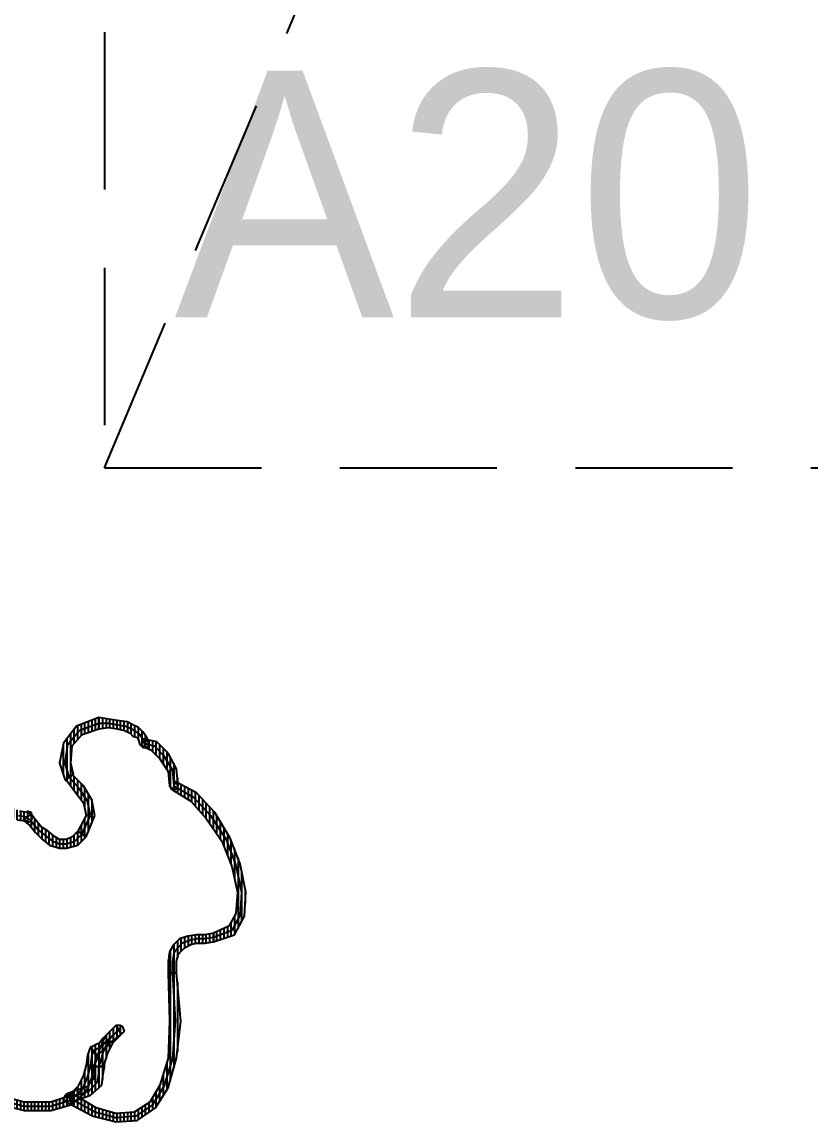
# Model space of a CAD drawing. Header units: millimetres. Extents: x 11489 to 12006, y 36725 to 37730.
# Drawn here: x 11880.45 to 11908.06, y 37449.55 to 37488.06 of the extents above; entities that cross this region are included whole.
import ezdxf
from ezdxf.enums import TextEntityAlignment as Align

# ---------------------------------------------------------------- set-up
doc = ezdxf.new("R2010")
doc.units = ezdxf.units.MM
doc.linetypes.add('HIDDENX2', pattern=[0.75, 0.5, -0.25])
doc.layers.add('OC-Mutfak_Ekipman', color=252, linetype='Continuous')
doc.layers.add('S2000-002 Çizgi', color=7, linetype='Continuous')
doc.styles.add('TAKSİM', font='GOTHIC.TTF', dxfattribs={"height": 7})
pattern_1 = [(360, (-19413.11011, 29189.02214), (1e-16, 0.125), [25])]

# ---------------------------------------------------------------- blocks, each defined once
blk = doc.blocks.new('A$C0b4f8896')
at = {"ltscale": 30}
h = blk.add_hatch(dxfattribs=at)
h.set_pattern_fill('DC_LINES', color=256, scale=0.1, style=0)
h.set_pattern_definition(pattern_1)
edge = h.paths.add_edge_path(flags=0)
edge.add_line((31.643, 74.856), (31.394, 75.599))
edge.add_line((31.394, 75.599), (30.748, 75.944))
edge.add_line((30.748, 75.944), (29.904, 75.994))
edge.add_line((29.904, 75.994), (28.91, 75.796))
edge.add_line((28.91, 75.796), (28.016, 75.45))
edge.add_line((28.016, 75.45), (27.122, 74.905))
edge.add_line((27.122, 74.905), (26.427, 74.263))
edge.add_line((26.427, 74.263), (26.029, 73.521))
edge.add_line((26.029, 73.521), (26.327, 73.421))
edge.add_line((26.327, 73.421), (26.725, 74.064))
edge.add_line((26.725, 74.064), (27.321, 74.608))
edge.add_line((27.321, 74.608), (28.116, 75.153))
edge.add_line((28.116, 75.153), (29.01, 75.499))
edge.add_line((29.01, 75.499), (29.904, 75.697))
edge.add_line((29.904, 75.697), (30.649, 75.647))
edge.add_line((30.649, 75.647), (31.096, 75.4))
edge.add_line((31.096, 75.4), (31.344, 74.856))
h = blk.add_hatch(dxfattribs=at)
h.set_pattern_fill('DC_LINES', color=256, scale=0.1, style=0)
h.set_pattern_definition(pattern_1)
edge = h.paths.add_edge_path(flags=0)
edge.add_line((32.735, 73.569), (32.338, 73.569))
edge.add_line((32.338, 73.569), (32.09, 73.619))
edge.add_line((32.09, 73.619), (31.941, 73.768))
edge.add_line((31.941, 73.768), (31.841, 73.866))
edge.add_line((31.841, 73.866), (31.742, 74.064))
edge.add_line((31.742, 74.064), (31.692, 74.263))
edge.add_line((31.692, 74.263), (31.692, 74.56))
edge.add_line((31.692, 74.56), (31.643, 74.856))
edge.add_line((31.643, 74.856), (31.344, 74.856))
edge.add_line((31.344, 74.856), (31.394, 74.56))
edge.add_line((31.394, 74.56), (31.394, 74.263))
edge.add_line((31.394, 74.263), (31.444, 73.966))
edge.add_line((31.444, 73.966), (31.543, 73.669))
edge.add_line((31.543, 73.669), (31.742, 73.471))
edge.add_line((31.742, 73.471), (31.99, 73.322))
edge.add_line((31.99, 73.322), (32.338, 73.273))
edge.add_line((32.338, 73.273), (32.735, 73.273))
h = blk.add_hatch(dxfattribs=at)
h.set_pattern_fill('DC_LINES', color=256, scale=0.1, style=0)
h.set_pattern_definition(pattern_1)
edge = h.paths.add_edge_path(flags=0)
edge.add_line((26.029, 73.521), (26.178, 73.619))
edge.add_line((26.178, 73.619), (25.582, 73.569))
edge.add_line((25.582, 73.569), (25.036, 73.273))
edge.add_line((25.036, 73.273), (24.638, 72.877))
edge.add_line((24.638, 72.877), (24.539, 72.383))
edge.add_line((24.539, 72.383), (24.837, 72.481))
edge.add_line((24.837, 72.481), (24.936, 72.68))
edge.add_line((24.936, 72.68), (25.235, 72.976))
edge.add_line((25.235, 72.976), (25.682, 73.273))
edge.add_line((25.682, 73.273), (26.178, 73.322))
edge.add_line((26.178, 73.322), (26.327, 73.421))
edge.add_line((26.327, 73.421), (26.178, 73.322))
edge.add_line((26.178, 73.322), (26.278, 73.372))
edge.add_line((26.278, 73.372), (26.327, 73.471))
edge.add_line((26.327, 73.471), (26.278, 73.569))
edge.add_line((26.278, 73.569), (26.178, 73.619))
h = blk.add_hatch(dxfattribs=at)
h.set_pattern_fill('DC_LINES', color=256, scale=0.1, style=0)
h.set_pattern_definition(pattern_1)
edge = h.paths.add_edge_path(flags=0)
edge.add_line((36.958, 69.76), (37.256, 69.711))
edge.add_line((37.256, 69.711), (37.752, 70.65))
edge.add_line((37.752, 70.65), (37.951, 71.442))
edge.add_line((37.951, 71.442), (37.901, 72.185))
edge.add_line((37.901, 72.185), (37.454, 72.827))
edge.add_line((37.454, 72.827), (36.759, 73.273))
edge.add_line((36.759, 73.273), (35.716, 73.569))
edge.add_line((35.716, 73.569), (34.424, 73.718))
edge.add_line((34.424, 73.718), (32.735, 73.569))
edge.add_line((32.735, 73.569), (32.735, 73.273))
edge.add_line((32.735, 73.273), (34.424, 73.322))
edge.add_line((34.424, 73.322), (35.716, 73.273))
edge.add_line((35.716, 73.273), (36.66, 72.976))
edge.add_line((36.66, 72.976), (37.256, 72.63))
edge.add_line((37.256, 72.63), (37.603, 72.085))
edge.add_line((37.603, 72.085), (37.653, 71.442))
edge.add_line((37.653, 71.442), (37.454, 70.75))
edge.add_line((37.454, 70.75), (36.958, 69.908))
edge.add_line((36.958, 69.908), (37.256, 69.859))
edge.add_line((37.256, 69.859), (36.958, 69.908))
edge.add_line((36.958, 69.908), (36.958, 69.76))
edge.add_line((36.958, 69.76), (37.007, 69.661))
edge.add_line((37.007, 69.661), (37.156, 69.612))
edge.add_line((37.156, 69.612), (37.256, 69.711))
h = blk.add_hatch(dxfattribs=at)
h.set_pattern_fill('DC_LINES', color=256, scale=0.1, style=0)
h.set_pattern_definition(pattern_1)
edge = h.paths.add_edge_path(flags=0)
edge.add_line((24.539, 72.383), (24.638, 72.58))
edge.add_line((24.638, 72.58), (24.489, 72.531))
edge.add_line((24.489, 72.531), (24.291, 72.383))
edge.add_line((24.291, 72.383), (24.142, 72.234))
edge.add_line((24.142, 72.234), (24.042, 72.036))
edge.add_line((24.042, 72.036), (23.943, 71.838))
edge.add_line((23.943, 71.838), (23.893, 71.492))
edge.add_line((23.893, 71.492), (23.844, 71.195))
edge.add_line((23.844, 71.195), (23.794, 70.849))
edge.add_line((23.794, 70.849), (24.191, 70.849))
edge.add_line((24.191, 70.849), (24.142, 71.195))
edge.add_line((24.142, 71.195), (24.191, 71.492))
edge.add_line((24.191, 71.492), (24.241, 71.739))
edge.add_line((24.241, 71.739), (24.34, 71.938))
edge.add_line((24.34, 71.938), (24.44, 72.036))
edge.add_line((24.44, 72.036), (24.489, 72.185))
edge.add_line((24.489, 72.185), (24.589, 72.234))
edge.add_line((24.589, 72.234), (24.738, 72.283))
edge.add_line((24.738, 72.283), (24.837, 72.481))
edge.add_line((24.837, 72.481), (24.738, 72.283))
edge.add_line((24.738, 72.283), (24.837, 72.383))
edge.add_line((24.837, 72.383), (24.837, 72.481))
edge.add_line((24.837, 72.481), (24.787, 72.58))
edge.add_line((24.787, 72.58), (24.638, 72.58))
h = blk.add_hatch(dxfattribs=at)
h.set_pattern_fill('DC_LINES', color=256, scale=0.1, style=0)
h.set_pattern_definition(pattern_1)
edge = h.paths.add_edge_path(flags=0)
edge.add_line((34.871, 71.641), (34.573, 71.442))
edge.add_line((34.573, 71.442), (34.971, 71.047))
edge.add_line((34.971, 71.047), (35.467, 70.849))
edge.add_line((35.467, 70.849), (35.815, 70.75))
edge.add_line((35.815, 70.75), (36.014, 70.65))
edge.add_line((36.014, 70.65), (36.014, 71.047))
edge.add_line((36.014, 71.047), (35.914, 71.047))
edge.add_line((35.914, 71.047), (35.567, 71.146))
edge.add_line((35.567, 71.146), (35.169, 71.344))
edge.add_line((35.169, 71.344), (34.871, 71.641))
edge.add_line((34.871, 71.641), (34.573, 71.442))
edge.add_line((34.573, 71.442), (34.871, 71.641))
edge.add_line((34.871, 71.641), (34.772, 71.739))
edge.add_line((34.772, 71.739), (34.623, 71.689))
edge.add_line((34.623, 71.689), (34.573, 71.591))
edge.add_line((34.573, 71.591), (34.573, 71.442))
h = blk.add_hatch(dxfattribs=at)
h.set_pattern_fill('DC_LINES', color=256, scale=0.1, style=0)
h.set_pattern_definition(pattern_1)
edge = h.paths.add_edge_path(flags=0)
edge.add_line((35.616, 70.75), (35.616, 70.7))
edge.add_line((35.616, 70.7), (35.517, 70.898))
edge.add_line((35.517, 70.898), (35.418, 71.047))
edge.add_line((35.418, 71.047), (35.219, 71.195))
edge.add_line((35.219, 71.195), (34.871, 71.641))
edge.add_line((34.871, 71.641), (34.573, 71.442))
edge.add_line((34.573, 71.442), (35.02, 70.997))
edge.add_line((35.02, 70.997), (35.219, 70.849))
edge.add_line((35.219, 70.849), (35.219, 70.799))
edge.add_line((35.219, 70.799), (35.318, 70.602))
edge.add_line((35.318, 70.602), (35.318, 70.552))
h = blk.add_hatch(dxfattribs=at)
h.set_pattern_fill('DC_LINES', color=256, scale=0.1, style=0)
h.set_pattern_definition(pattern_1)
edge = h.paths.add_edge_path(flags=0)
edge.add_line((36.014, 70.65), (36.262, 70.7))
edge.add_line((36.262, 70.7), (36.461, 70.65))
edge.add_line((36.461, 70.65), (36.709, 70.453))
edge.add_line((36.709, 70.453), (36.958, 69.76))
edge.add_line((36.958, 69.76), (37.256, 69.859))
edge.add_line((37.256, 69.859), (37.007, 70.552))
edge.add_line((37.007, 70.552), (36.66, 70.947))
edge.add_line((36.66, 70.947), (36.262, 70.997))
edge.add_line((36.262, 70.997), (36.014, 71.047))
h = blk.add_hatch(dxfattribs=at)
h.set_pattern_fill('DC_LINES', color=256, scale=0.1, style=0)
h.set_pattern_definition(pattern_1)
edge = h.paths.add_edge_path(flags=0)
edge.add_line((23.794, 70.849), (24.092, 70.057))
edge.add_line((24.092, 70.057), (24.688, 69.612))
edge.add_line((24.688, 69.612), (25.384, 69.463))
edge.add_line((25.384, 69.463), (25.98, 69.661))
edge.add_line((25.98, 69.661), (25.781, 69.958))
edge.add_line((25.781, 69.958), (25.384, 69.859))
edge.add_line((25.384, 69.859), (24.787, 69.908))
edge.add_line((24.787, 69.908), (24.39, 70.255))
edge.add_line((24.39, 70.255), (24.191, 70.849))
h = blk.add_hatch(dxfattribs=at)
h.set_pattern_fill('DC_LINES', color=256, scale=0.1, style=0)
h.set_pattern_definition(pattern_1)
edge = h.paths.add_edge_path(flags=0)
edge.add_line((25.98, 69.661), (25.98, 69.711))
edge.add_line((25.98, 69.711), (26.377, 70.008))
edge.add_line((26.377, 70.008), (26.774, 70.305))
edge.add_line((26.774, 70.305), (27.221, 70.403))
edge.add_line((27.221, 70.403), (27.768, 70.106))
edge.add_line((27.768, 70.106), (27.967, 70.403))
edge.add_line((27.967, 70.403), (27.221, 70.7))
edge.add_line((27.221, 70.7), (26.675, 70.602))
edge.add_line((26.675, 70.602), (26.178, 70.305))
edge.add_line((26.178, 70.305), (25.781, 69.908))
edge.add_line((25.781, 69.908), (25.781, 69.958))
h = blk.add_hatch(dxfattribs=at)
h.set_pattern_fill('DC_LINES', color=256, scale=0.1, style=0)
h.set_pattern_definition(pattern_1)
edge = h.paths.add_edge_path(flags=0)
edge.add_line((37.206, 66.841), (37.554, 68.227))
edge.add_line((37.554, 68.227), (37.554, 69.166))
edge.add_line((37.554, 69.166), (37.355, 69.859))
edge.add_line((37.355, 69.859), (36.908, 70.403))
edge.add_line((36.908, 70.403), (36.411, 70.602))
edge.add_line((36.411, 70.602), (35.964, 70.7))
edge.add_line((35.964, 70.7), (35.616, 70.75))
edge.add_line((35.616, 70.75), (35.318, 70.552))
edge.add_line((35.318, 70.552), (35.616, 70.453))
edge.add_line((35.616, 70.453), (35.964, 70.403))
edge.add_line((35.964, 70.403), (36.312, 70.305))
edge.add_line((36.312, 70.305), (36.709, 70.106))
edge.add_line((36.709, 70.106), (37.057, 69.76))
edge.add_line((37.057, 69.76), (37.256, 69.166))
edge.add_line((37.256, 69.166), (37.256, 68.227))
edge.add_line((37.256, 68.227), (36.908, 66.94))
h = blk.add_hatch(dxfattribs=at)
h.set_pattern_fill('DC_LINES', color=256, scale=0.1, style=0)
h.set_pattern_definition(pattern_1)
edge = h.paths.add_edge_path(flags=0)
edge.add_line((27.768, 70.106), (27.967, 69.908))
edge.add_line((27.967, 69.908), (28.066, 69.711))
edge.add_line((28.066, 69.711), (28.066, 69.463))
edge.add_line((28.066, 69.463), (27.967, 69.314))
edge.add_line((27.967, 69.314), (27.768, 69.067))
edge.add_line((27.768, 69.067), (27.619, 68.82))
edge.add_line((27.619, 68.82), (27.371, 68.622))
edge.add_line((27.371, 68.622), (27.172, 68.474))
edge.add_line((27.172, 68.474), (27.371, 68.177))
edge.add_line((27.371, 68.177), (27.569, 68.424))
edge.add_line((27.569, 68.424), (27.818, 68.622))
edge.add_line((27.818, 68.622), (28.066, 68.87))
edge.add_line((28.066, 68.87), (28.265, 69.117))
edge.add_line((28.265, 69.117), (28.364, 69.463))
edge.add_line((28.364, 69.463), (28.364, 69.711))
edge.add_line((28.364, 69.711), (28.265, 70.106))
edge.add_line((28.265, 70.106), (27.967, 70.403))
h = blk.add_hatch(dxfattribs=at)
h.set_pattern_fill('DC_LINES', color=256, scale=0.1, style=0)
h.set_pattern_definition(pattern_1)
edge = h.paths.add_edge_path(flags=0)
edge.add_line((27.172, 68.474), (27.122, 68.325))
edge.add_line((27.122, 68.325), (27.072, 68.078))
edge.add_line((27.072, 68.078), (26.923, 67.731))
edge.add_line((26.923, 67.731), (26.774, 67.484))
edge.add_line((26.774, 67.484), (26.576, 67.188))
edge.add_line((26.576, 67.188), (26.377, 66.792))
edge.add_line((26.377, 66.792), (26.178, 66.445))
edge.add_line((26.178, 66.445), (25.98, 66.099))
edge.add_line((25.98, 66.099), (25.831, 65.703))
edge.add_line((25.831, 65.703), (26.129, 65.604))
edge.add_line((26.129, 65.604), (26.278, 66))
edge.add_line((26.278, 66), (26.476, 66.347))
edge.add_line((26.476, 66.347), (26.675, 66.692))
edge.add_line((26.675, 66.692), (26.874, 66.989))
edge.add_line((26.874, 66.989), (27.072, 67.286))
edge.add_line((27.072, 67.286), (27.221, 67.633))
edge.add_line((27.221, 67.633), (27.371, 67.979))
edge.add_line((27.371, 67.979), (27.42, 68.325))
edge.add_line((27.42, 68.325), (27.371, 68.177))
edge.add_line((27.371, 68.177), (27.47, 68.325))
edge.add_line((27.47, 68.325), (27.42, 68.474))
edge.add_line((27.42, 68.474), (27.271, 68.523))
edge.add_line((27.271, 68.523), (27.122, 68.474))
edge.add_line((27.122, 68.474), (27.072, 68.325))
for p, q in [((29.904, 75.994), (28.91, 75.796)), ((30.748, 75.944), (29.904, 75.994)), ((31.394, 75.599), (30.748, 75.944)), ((28.91, 75.796), (28.016, 75.45)), ((28.066, 75.302), (28.96, 75.647)), ((28.116, 75.153), (29.01, 75.499)), ((28.96, 75.647), (29.904, 75.846)), ((29.01, 75.499), (29.904, 75.697)), ((29.904, 75.846), (30.699, 75.796)), ((29.904, 75.697), (30.649, 75.647)), ((30.649, 75.647), (31.096, 75.4)), ((30.699, 75.796), (31.245, 75.499)), ((31.245, 75.499), (31.493, 74.856)), ((31.643, 74.856), (31.394, 75.599)), ((28.016, 75.45), (27.122, 74.905)), ((27.221, 74.757), (28.066, 75.302)), ((27.321, 74.608), (28.116, 75.153)), ((31.096, 75.4), (31.344, 74.856)), ((27.122, 74.905), (26.427, 74.263)), ((26.576, 74.163), (27.221, 74.757)), ((31.344, 74.856), (31.344, 74.856)), ((31.344, 74.856), (31.643, 74.856)), ((31.643, 74.856), (31.344, 74.856)), ((31.344, 74.856), (31.394, 74.56)), ((31.493, 74.856), (31.543, 74.56)), ((31.643, 74.856), (31.643, 74.856)), ((31.643, 74.856), (31.643, 74.856)), ((31.692, 74.56), (31.643, 74.856)), ((26.725, 74.064), (27.321, 74.608)), ((31.394, 74.56), (31.394, 74.263)), ((31.543, 74.56), (31.543, 74.263)), ((31.692, 74.263), (31.692, 74.56)), ((26.427, 74.263), (26.029, 73.521)), ((26.178, 73.471), (26.576, 74.163)), ((26.327, 73.421), (26.725, 74.064)), ((31.394, 74.263), (31.444, 73.966)), ((31.444, 73.966), (31.543, 73.669)), ((31.543, 74.263), (31.593, 74.015)), ((31.593, 74.015), (31.692, 73.768)), ((31.742, 74.064), (31.692, 74.263)), ((31.841, 73.866), (31.742, 74.064)), ((25.582, 73.569), (25.036, 73.273)), ((26.178, 73.619), (25.582, 73.569)), ((26.029, 73.521), (26.178, 73.619)), ((26.178, 73.619), (26.029, 73.521)), ((26.278, 73.569), (26.178, 73.619)), ((26.327, 73.471), (26.278, 73.569)), ((31.543, 73.669), (31.742, 73.471)), ((31.692, 73.768), (31.841, 73.619)), ((31.941, 73.768), (31.841, 73.866)), ((31.841, 73.619), (32.04, 73.471)), ((32.09, 73.619), (31.941, 73.768)), ((32.338, 73.569), (32.09, 73.619)), ((32.735, 73.569), (32.338, 73.569)), ((34.424, 73.718), (32.735, 73.569)), ((32.735, 73.569), (32.735, 73.569)), ((32.735, 73.273), (32.735, 73.569)), ((32.735, 73.569), (32.735, 73.569)), ((32.735, 73.569), (32.735, 73.273)), ((35.716, 73.569), (34.424, 73.718)), ((36.759, 73.273), (35.716, 73.569)), ((25.036, 73.273), (24.638, 72.877)), ((25.135, 73.124), (25.632, 73.421)), ((25.235, 72.976), (25.682, 73.273)), ((25.632, 73.421), (26.178, 73.471)), ((25.682, 73.273), (26.178, 73.322)), ((26.029, 73.521), (26.327, 73.421)), ((26.029, 73.521), (26.029, 73.521)), ((26.178, 73.322), (26.327, 73.421)), ((26.327, 73.421), (26.178, 73.322)), ((26.178, 73.322), (26.278, 73.372)), ((26.278, 73.372), (26.327, 73.471)), ((31.742, 73.471), (31.99, 73.322)), ((31.99, 73.322), (32.338, 73.273)), ((32.04, 73.471), (32.338, 73.421)), ((32.338, 73.421), (32.735, 73.421)), ((32.338, 73.273), (32.735, 73.273)), ((32.735, 73.421), (34.424, 73.521)), ((32.735, 73.273), (34.424, 73.322)), ((32.735, 73.273), (32.735, 73.273)), ((34.424, 73.521), (35.716, 73.421)), ((34.424, 73.322), (35.716, 73.273)), ((35.716, 73.421), (36.709, 73.124)), ((35.716, 73.273), (36.66, 72.976)), ((37.454, 72.827), (36.759, 73.273)), ((24.638, 72.877), (24.539, 72.383)), ((24.787, 72.778), (25.135, 73.124)), ((24.936, 72.68), (25.235, 72.976)), ((36.66, 72.976), (37.256, 72.63)), ((36.709, 73.124), (37.355, 72.729)), ((37.901, 72.185), (37.454, 72.827)), ((24.489, 72.531), (24.291, 72.383)), ((24.638, 72.58), (24.489, 72.531)), ((24.539, 72.383), (24.638, 72.58)), ((24.638, 72.58), (24.539, 72.383)), ((24.539, 72.383), (24.837, 72.481)), ((24.539, 72.383), (24.688, 72.432)), ((24.787, 72.58), (24.638, 72.58)), ((24.688, 72.432), (24.787, 72.778)), ((24.738, 72.283), (24.837, 72.481)), ((24.837, 72.481), (24.738, 72.283)), ((24.837, 72.481), (24.787, 72.58)), ((24.837, 72.481), (24.936, 72.68)), ((24.837, 72.383), (24.837, 72.481)), ((37.256, 72.63), (37.603, 72.085)), ((37.355, 72.729), (37.752, 72.135)), ((24.042, 72.036), (23.943, 71.838)), ((24.142, 72.234), (24.042, 72.036)), ((24.291, 72.383), (24.142, 72.234)), ((24.191, 71.986), (24.291, 72.135)), ((24.291, 72.135), (24.39, 72.283)), ((24.34, 71.938), (24.44, 72.036)), ((24.39, 72.283), (24.539, 72.383)), ((24.44, 72.036), (24.489, 72.185)), ((24.489, 72.185), (24.589, 72.234)), ((24.539, 72.383), (24.539, 72.383)), ((24.589, 72.234), (24.738, 72.283)), ((24.738, 72.283), (24.837, 72.383)), ((37.603, 72.085), (37.653, 71.442)), ((37.752, 72.135), (37.802, 71.442)), ((37.951, 71.442), (37.901, 72.185)), ((23.943, 71.838), (23.893, 71.492)), ((24.042, 71.492), (24.092, 71.789)), ((24.092, 71.789), (24.191, 71.986)), ((24.191, 71.492), (24.241, 71.739)), ((24.241, 71.739), (24.34, 71.938)), ((34.623, 71.689), (34.573, 71.591)), ((34.871, 71.641), (34.573, 71.442)), ((34.871, 71.641), (34.573, 71.442)), ((34.871, 71.641), (34.573, 71.442)), ((34.573, 71.442), (34.871, 71.641)), ((34.573, 71.442), (34.871, 71.641)), ((34.772, 71.739), (34.623, 71.689)), ((34.871, 71.641), (34.772, 71.739)), ((35.219, 71.195), (34.871, 71.641)), ((35.169, 71.344), (34.871, 71.641)), ((34.871, 71.641), (34.871, 71.641)), ((23.893, 71.492), (23.844, 71.195)), ((23.993, 71.195), (24.042, 71.492)), ((24.142, 71.195), (24.191, 71.492)), ((34.573, 71.591), (34.573, 71.442)), ((34.573, 71.442), (35.02, 70.997)), ((34.573, 71.442), (34.971, 71.047)), ((35.07, 71.195), (34.722, 71.541)), ((34.722, 71.541), (35.12, 71.096)), ((35.567, 71.146), (35.169, 71.344)), ((37.653, 71.442), (37.454, 70.75)), ((37.802, 71.442), (37.603, 70.7)), ((37.752, 70.65), (37.951, 71.442)), ((23.844, 71.195), (23.794, 70.849)), ((23.993, 70.849), (23.993, 71.195)), ((24.191, 70.849), (24.142, 71.195)), ((34.971, 71.047), (35.467, 70.849)), ((35.02, 70.997), (35.219, 70.849)), ((35.517, 70.997), (35.07, 71.195)), ((35.12, 71.096), (35.318, 70.947)), ((35.418, 71.047), (35.219, 71.195)), ((35.318, 70.947), (35.368, 70.849)), ((35.517, 70.898), (35.418, 71.047)), ((35.865, 70.898), (35.517, 70.997)), ((35.616, 70.7), (35.517, 70.898)), ((35.914, 71.047), (35.567, 71.146)), ((36.014, 70.849), (35.865, 70.898)), ((36.014, 71.047), (35.914, 71.047)), ((36.014, 70.65), (36.014, 71.047)), ((36.262, 70.997), (36.014, 71.047)), ((36.014, 71.047), (36.014, 71.047)), ((36.014, 71.047), (36.014, 70.65)), ((36.66, 70.947), (36.262, 70.997)), ((37.007, 70.552), (36.66, 70.947)), ((23.794, 70.849), (24.191, 70.849)), ((23.794, 70.849), (23.794, 70.849)), ((23.794, 70.849), (24.092, 70.057)), ((24.191, 70.849), (23.794, 70.849)), ((23.794, 70.849), (23.794, 70.849)), ((24.241, 70.156), (23.993, 70.849)), ((24.39, 70.255), (24.191, 70.849)), ((24.191, 70.849), (24.191, 70.849)), ((26.675, 70.602), (26.178, 70.305)), ((27.221, 70.7), (26.675, 70.602)), ((27.221, 70.552), (26.725, 70.453)), ((27.967, 70.403), (27.221, 70.7)), ((27.867, 70.255), (27.221, 70.552)), ((35.219, 70.849), (35.219, 70.799)), ((35.219, 70.799), (35.318, 70.602)), ((35.318, 70.552), (35.616, 70.75)), ((35.616, 70.75), (35.318, 70.552)), ((35.318, 70.602), (35.318, 70.552)), ((35.318, 70.552), (35.616, 70.453)), ((35.368, 70.849), (35.467, 70.65)), ((35.467, 70.849), (35.815, 70.75)), ((35.467, 70.65), (35.616, 70.602)), ((35.616, 70.75), (35.616, 70.7)), ((35.616, 70.75), (35.616, 70.75)), ((35.964, 70.7), (35.616, 70.75)), ((35.616, 70.75), (35.616, 70.75)), ((35.616, 70.602), (35.964, 70.552)), ((35.815, 70.75), (36.014, 70.65)), ((36.411, 70.602), (35.964, 70.7)), ((35.964, 70.552), (36.362, 70.453)), ((36.262, 70.849), (36.014, 70.849)), ((36.014, 70.65), (36.262, 70.7)), ((36.014, 70.65), (36.014, 70.65)), ((36.014, 70.65), (36.014, 70.65)), ((36.56, 70.799), (36.262, 70.849)), ((36.262, 70.7), (36.461, 70.65)), ((36.908, 70.403), (36.411, 70.602)), ((36.461, 70.65), (36.709, 70.453)), ((36.858, 70.502), (36.56, 70.799)), ((37.107, 69.81), (36.858, 70.502)), ((37.454, 70.75), (36.958, 69.908)), ((37.256, 69.859), (37.007, 70.552)), ((37.603, 70.7), (37.107, 69.81)), ((37.256, 69.711), (37.752, 70.65)), ((24.738, 69.76), (24.241, 70.156)), ((24.787, 69.908), (24.39, 70.255)), ((26.178, 70.305), (25.781, 69.908)), ((26.278, 70.156), (25.88, 69.81)), ((26.725, 70.453), (26.278, 70.156)), ((26.377, 70.008), (26.774, 70.305)), ((26.774, 70.305), (27.221, 70.403)), ((27.221, 70.403), (27.768, 70.106)), ((27.768, 70.106), (27.967, 70.403)), ((27.967, 70.403), (27.768, 70.106)), ((27.768, 70.106), (27.768, 70.106)), ((27.768, 70.106), (27.967, 69.908)), ((27.768, 70.106), (27.768, 70.106)), ((28.116, 70.008), (27.867, 70.255)), ((28.265, 70.106), (27.967, 70.403)), ((27.967, 70.403), (27.967, 70.403)), ((28.364, 69.711), (28.265, 70.106)), ((35.616, 70.453), (35.964, 70.403)), ((35.964, 70.403), (36.312, 70.305)), ((36.312, 70.305), (36.709, 70.106)), ((36.362, 70.453), (36.809, 70.255)), ((36.709, 70.453), (36.958, 69.76)), ((36.709, 70.106), (37.057, 69.76)), ((36.809, 70.255), (37.206, 69.81)), ((37.355, 69.859), (36.908, 70.403)), ((24.092, 70.057), (24.688, 69.612)), ((25.384, 69.661), (24.738, 69.76)), ((25.384, 69.859), (24.787, 69.908)), ((25.781, 69.958), (25.384, 69.859)), ((25.88, 69.81), (25.384, 69.661)), ((25.781, 69.908), (25.781, 69.958)), ((25.781, 69.958), (25.98, 69.661)), ((25.98, 69.661), (25.781, 69.958)), ((25.98, 69.711), (26.377, 70.008)), ((25.98, 69.661), (25.98, 69.711)), ((27.967, 69.908), (28.066, 69.711)), ((28.066, 69.711), (28.066, 69.463)), ((28.215, 69.711), (28.116, 70.008)), ((28.215, 69.463), (28.215, 69.711)), ((28.364, 69.463), (28.364, 69.711)), ((36.958, 69.908), (37.256, 69.859)), ((37.256, 69.859), (36.958, 69.908)), ((36.958, 69.908), (36.958, 69.76)), ((36.958, 69.76), (37.256, 69.859)), ((36.958, 69.76), (37.256, 69.711)), ((36.958, 69.76), (37.007, 69.661)), ((37.256, 69.711), (36.958, 69.76)), ((36.958, 69.76), (36.958, 69.76)), ((37.057, 69.76), (37.256, 69.166)), ((37.156, 69.612), (37.256, 69.711)), ((37.206, 69.81), (37.405, 69.166)), ((37.554, 69.166), (37.355, 69.859)), ((24.688, 69.612), (25.384, 69.463)), ((25.384, 69.463), (25.98, 69.661)), ((25.98, 69.661), (25.98, 69.661)), ((28.066, 69.463), (27.967, 69.314)), ((28.116, 69.216), (28.215, 69.463)), ((28.265, 69.117), (28.364, 69.463)), ((37.007, 69.661), (37.156, 69.612)), ((27.768, 69.067), (27.619, 68.82)), ((27.718, 68.722), (27.917, 68.969)), ((27.967, 69.314), (27.768, 69.067)), ((27.917, 68.969), (28.116, 69.216)), ((28.066, 68.87), (28.265, 69.117)), ((37.256, 69.166), (37.256, 68.227)), ((37.405, 69.166), (37.405, 68.227)), ((37.554, 68.227), (37.554, 69.166)), ((27.371, 68.622), (27.172, 68.474)), ((27.619, 68.82), (27.371, 68.622)), ((27.47, 68.523), (27.718, 68.722)), ((27.569, 68.424), (27.818, 68.622)), ((27.818, 68.622), (28.066, 68.87)), ((27.122, 68.474), (27.072, 68.325)), ((27.072, 68.325), (27.172, 68.474)), ((27.122, 68.325), (27.072, 68.078)), ((27.271, 68.523), (27.122, 68.474)), ((27.172, 68.474), (27.122, 68.325)), ((27.172, 68.474), (27.172, 68.474)), ((27.172, 68.474), (27.371, 68.177)), ((27.221, 68.028), (27.271, 68.325)), ((27.42, 68.474), (27.271, 68.523)), ((27.271, 68.325), (27.47, 68.523)), ((27.371, 68.177), (27.569, 68.424)), ((27.371, 67.979), (27.42, 68.325)), ((27.42, 68.325), (27.371, 68.177)), ((27.371, 68.177), (27.47, 68.325)), ((27.47, 68.325), (27.42, 68.474)), ((37.256, 68.227), (36.908, 66.94)), ((37.405, 68.227), (37.057, 66.891)), ((37.206, 66.841), (37.554, 68.227))]:
    blk.add_line(p, q, dxfattribs=at)

msp = doc.modelspace()

# ---------------------------------------------------------------- linework, layer by layer
at = {"layer": 'S2000-002 Çizgi', "linetype": 'HIDDENX2', "ltscale": 11}
msp.add_line((11883.34, 37472.45), (11983.34, 37710.45), dxfattribs=at)
msp.add_lwpolyline([(11983.34, 37710.45), (11883.34, 37710.45), (11883.34, 37472.45), (11983.34, 37472.45)], close=True, dxfattribs=at)

# ---------------------------------------------------------------- block references
at = {"layer": 'OC-Mutfak_Ekipman', "linetype": 'Continuous', "rotation": 270}
msp.add_blockref('A$C0b4f8896', (11812.301, 37487.502), dxfattribs=at)

# ---------------------------------------------------------------- texts
at = {"style": 'TAKSİM'}
msp.add_text('A20', height=8.64, dxfattribs=at).set_placement((11896.07, 37477.717), align=Align.CENTER)

doc.saveas('drawing.dxf')
